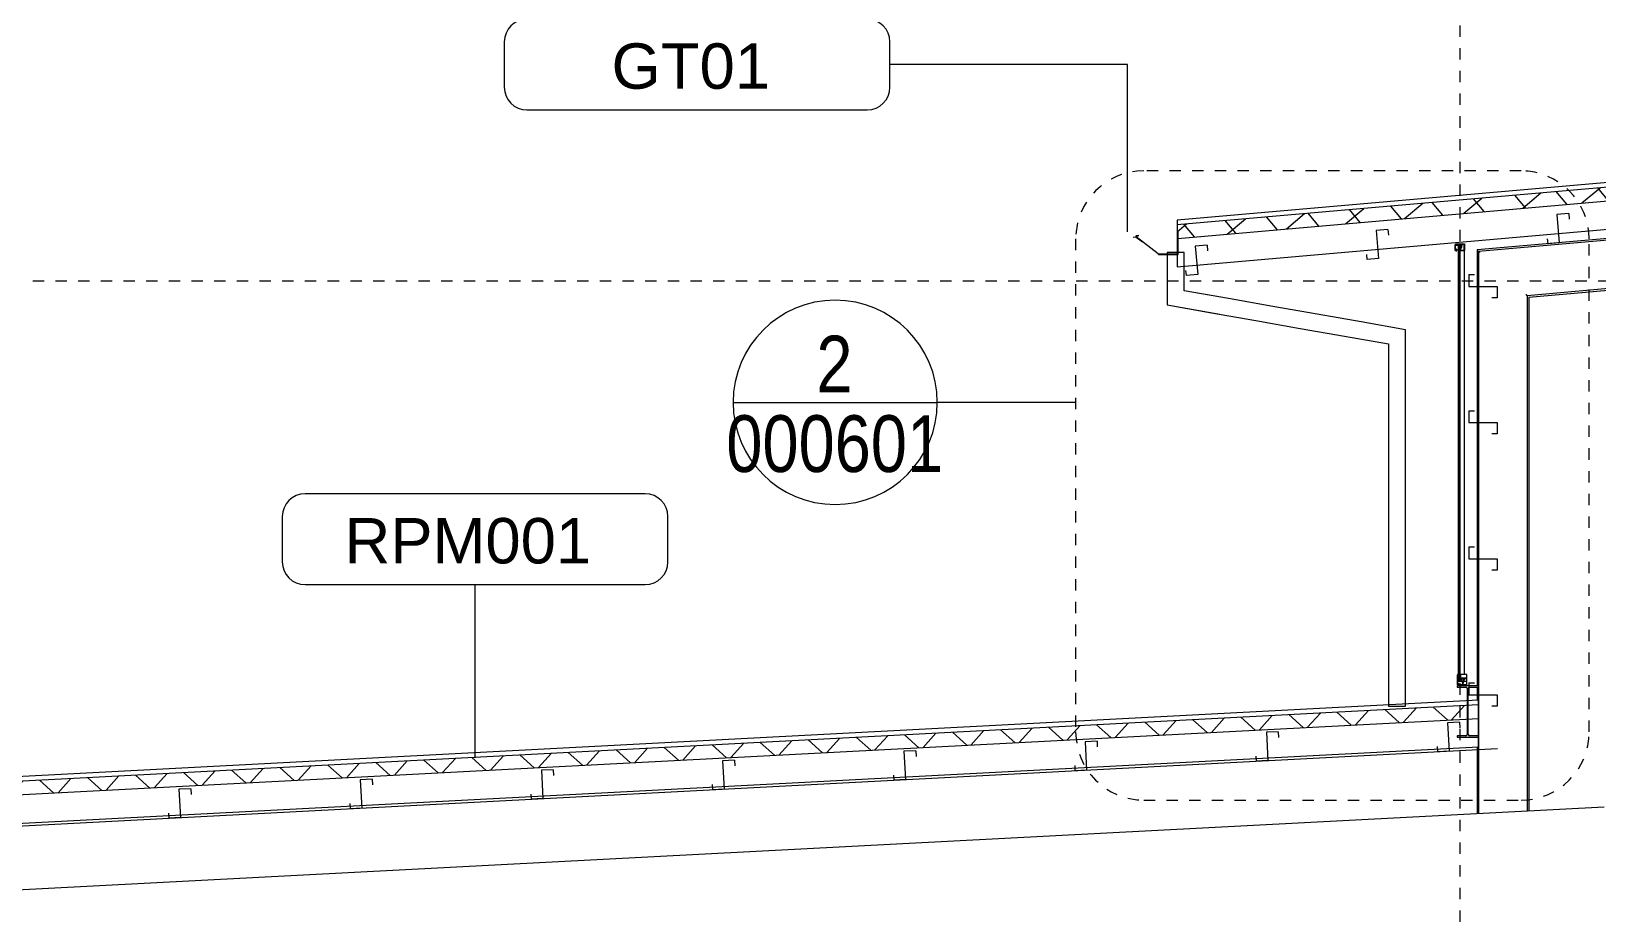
# Model space of a CAD drawing. Header units: metres. Extents: x 4238 to 4687, y -1 to 29.
# Drawn here: x 4608.78 to 4622.58, y 9.63 to 17.44 of the extents above; entities that cross this region are included whole.
import ezdxf

# ---------------------------------------------------------------- set-up
doc = ezdxf.new("R2010")
doc.units = ezdxf.units.M
for name, pattern in [('AEC_Center', [0.024, 0.012, -0.004, 0.004, -0.004]), ('AEC_Double Dash', [0.039, 0.015, -0.004, 0.006, -0.004, 0.006, -0.004]), ('Grid Line', [0.021, 0.012, -0.003, 0.003, -0.003])]:
    doc.linetypes.add(name, pattern=pattern)
for name, color, linetype, lineweight in [('A-ANNO-SYMB', 150, 'Continuous', 5), ('A-DETL', 90, 'Continuous', 13), ('A-DETL-GENF', 92, 'Continuous', 5), ('A-DETL-THIN', 151, 'Continuous', 5), ('A-FLOR-LEVL', 51, 'Continuous', 5), ('A-GENM', 13, 'Continuous', 5), ('A-GLAZ-CURT', 52, 'Continuous', 5), ('A-GLAZ-CWMG', 51, 'Continuous', 5), ('A-ROOF', 132, 'Continuous', 5), ('A-ROOF-IDEN', 132, 'Continuous', 5), ('A-ROOF-PATT', 132, 'Continuous', 15), ('P-SANR-FIXT', 6, 'Continuous', 5), ('S-BEAM', 12, 'Continuous', 5), ('S-GRID', 1, 'Continuous', 5)]:
    doc.layers.add(name, color=color, linetype=linetype, lineweight=lineweight)
doc.styles.add('Arial Narrow', font='ARIALN.TTF', dxfattribs={"height": 0.5})
doc.styles.add('Arial_2', font='arial.ttf', dxfattribs={"height": 0.4})

# ---------------------------------------------------------------- blocks, each defined once
blk = doc.blocks.new('Mechanical - Condensers - Mechanical - Condensers-1249279-SECTION - GRID A9-A10')
at = {"layer": 'A-GENM', "lineweight": 13}
blk.add_line((4539.575, 10.602), (4524.069, 9.79), dxfattribs=at)
blk = doc.blocks.new('Downpipe - L Spreader - Default-1309623-SECTION - GRID A9-A10')
at = {"layer": 'P-SANR-FIXT'}
for p, q in [((4535.722, 15.49), (4535.722, 15.027)), ((4535.816, 15.49), (4535.722, 15.49)), ((4535.722, 15.49), (4535.722, 15.027)), ((4535.872, 15.49), (4535.816, 15.49)), ((4535.872, 15.153), (4535.872, 15.49)), ((4535.872, 15.153), (4535.872, 15.49)), ((4536.211, 15.093), (4535.872, 15.153)), ((4535.722, 15.027), (4536.185, 14.945)), ((4537.822, 11.49), (4537.822, 14.809)), ((4537.673, 14.684), (4537.673, 11.49)), ((4537.673, 11.49), (4537.822, 11.49))]:
    blk.add_line(p, q, dxfattribs=at)
at = {"layer": 'P-SANR-FIXT', "flags": 128}
for points in [[(4537.822, 14.809), (4537.433, 14.878), (4537.043, 14.946), (4536.653, 15.015), (4536.263, 15.084), (4535.872, 15.153)], [(4535.722, 15.027), (4536.113, 14.958), (4536.503, 14.889), (4536.894, 14.821), (4537.284, 14.752), (4537.673, 14.684)]]:
    blk.add_lwpolyline(points, dxfattribs=at)
blk = doc.blocks.new('Structural Framing 11 - Structural Framing 1-1640090-SECTION - GRID A9-A10')
at = {"layer": 'S-BEAM'}
for p, q in [((4542.614, 15.877), (4538.455, 15.513)), ((4538.467, 15.501), (4542.615, 15.864)), ((4538.455, 15.513), (4538.455, 11.671)), ((4538.467, 15.501), (4538.467, 10.544)), ((4542.653, 15.437), (4538.896, 15.109)), ((4538.909, 15.097), (4542.654, 15.425)), ((4538.896, 15.109), (4538.896, 10.567)), ((4538.909, 15.097), (4538.909, 10.567)), ((4538.455, 11.658), (4538.455, 11.543)), ((4538.455, 11.132), (4538.455, 10.543))]:
    blk.add_line(p, q, dxfattribs=at)
for points, knots in [([(4538.479, 15.491), (4538.478, 15.492), (4538.476, 15.493), (4538.474, 15.495), (4538.473, 15.496), (4538.472, 15.497), (4538.472, 15.498), (4538.471, 15.498), (4538.47, 15.499), (4538.47, 15.499), (4538.469, 15.5), (4538.468, 15.501), (4538.468, 15.501), (4538.467, 15.501), (4538.467, 15.501)], [0, 0, 0, 0, 0.166667, 0.25, 0.333333, 0.375, 0.416667, 0.5, 0.541667, 0.583333, 0.666667, 0.75, 0.833333, 1, 1, 1, 1]), ([(4538.896, 15.109), (4538.896, 15.109), (4538.896, 15.109), (4538.895, 15.11), (4538.894, 15.11), (4538.894, 15.111), (4538.893, 15.111), (4538.892, 15.112), (4538.891, 15.113), (4538.89, 15.114), (4538.89, 15.115), (4538.889, 15.115), (4538.887, 15.117), (4538.886, 15.118), (4538.885, 15.119)], [0, 0, 0, 0, 0.166667, 0.25, 0.333333, 0.416667, 0.458333, 0.5, 0.583333, 0.666667, 0.708333, 0.75, 0.833333, 1, 1, 1, 1])]:
    blk.add_open_spline(points, degree=3, knots=knots, dxfattribs=at)
blk = doc.blocks.new('MulticellPanel_Polycarbonate_Danpal_1040w - Pearl Green-3406553-SECTION - GRID A9-A10')
at = {"layer": 'A-GLAZ-CURT'}
h = blk.add_hatch(dxfattribs=at)
h.set_pattern_fill('FP_202', color=256, style=0, pattern_type=2)
h.set_pattern_definition([(90, (4557.366, 10.655), (-0.8, 5e-17), []), (180, (4557.366, 10.655), (-1e-16, -0.8), [])])
h.paths.add_polyline_path([(4538.29, 11.724), (4538.306, 11.724), (4538.306, 11.735), (4538.29, 11.735), (4538.291, 11.732), (4538.29, 11.73)])
h.paths.add_polyline_path([(4538.306, 11.735), (4538.306, 11.736), (4538.29, 11.737)])
h.paths.add_polyline_path([(4538.29, 11.737), (4538.306, 11.737), (4538.306, 15.507), (4538.29, 15.507), (4538.29, 11.79)])
h.paths.add_polyline_path([(4538.29, 15.508), (4538.306, 15.508), (4538.306, 15.554), (4538.301, 15.554), (4538.299, 15.554), (4538.29, 15.554), (4538.29, 15.517)])
for p, q in [((4538.3, 15.554), (4538.29, 15.554)), ((4538.29, 15.554), (4538.29, 15.508)), ((4538.29, 15.507), (4538.29, 11.737)), ((4538.306, 15.554), (4538.301, 15.554)), ((4538.306, 15.508), (4538.306, 15.554)), ((4538.306, 11.737), (4538.306, 15.507)), ((4538.29, 11.735), (4538.29, 11.731)), ((4538.306, 11.724), (4538.306, 11.735)), ((4538.29, 11.73), (4538.29, 11.724)), ((4538.29, 11.724), (4538.306, 11.724))]:
    blk.add_line(p, q, dxfattribs=at)
blk = doc.blocks.new('MulticellPanel_Polycarbonate_Danpal_1040w - Pearl Green-V211-SECTION - GRID A9-A10')
at = {"layer": 'A-GLAZ-CURT'}
for p, q in [((4538.29, 11.737), (4538.29, 11.771)), ((4538.29, 11.731), (4538.29, 11.735)), ((4538.29, 11.724), (4538.29, 11.73))]:
    blk.add_line(p, q, dxfattribs=at)
blk = doc.blocks.new('MulticellPanel_Polycarbonate_Danpal_1040w - Pearl Green-V212-SECTION - GRID A9-A10')
at = {"layer": 'A-GLAZ-CURT'}
for p, q in [((4538.29, 11.737), (4538.29, 11.771)), ((4538.29, 11.737), (4538.29, 11.771)), ((4538.29, 11.731), (4538.29, 11.735)), ((4538.29, 11.731), (4538.29, 11.735)), ((4538.29, 11.724), (4538.29, 11.73)), ((4538.29, 11.724), (4538.29, 11.73))]:
    blk.add_line(p, q, dxfattribs=at)
blk = doc.blocks.new('MulticellPanel_Polycarbonate_Danpal_1040w - Blue-3406549-SECTION - GRID A9-A10')
at = {"layer": 'A-GLAZ-CURT'}
for p, q in [((4538.29, 11.737), (4538.29, 11.771)), ((4538.29, 11.737), (4538.29, 11.771)), ((4538.29, 11.731), (4538.29, 11.735)), ((4538.29, 11.731), (4538.29, 11.735)), ((4538.29, 11.724), (4538.29, 11.73)), ((4538.29, 11.724), (4538.29, 11.73))]:
    blk.add_line(p, q, dxfattribs=at)
blk = doc.blocks.new('MulticellPanel_Polycarbonate_Danpal_1040w - Blue-V213-SECTION - GRID A9-A10')
at = {"layer": 'A-GLAZ-CURT'}
for p, q in [((4538.29, 11.737), (4538.29, 11.771)), ((4538.29, 11.737), (4538.29, 11.771)), ((4538.29, 11.731), (4538.29, 11.735)), ((4538.29, 11.731), (4538.29, 11.735)), ((4538.29, 11.724), (4538.29, 11.73)), ((4538.29, 11.724), (4538.29, 11.73))]:
    blk.add_line(p, q, dxfattribs=at)
blk = doc.blocks.new('MulticellPanel_Polycarbonate_Danpal_1040w - Blue-V214-SECTION - GRID A9-A10')
at = {"layer": 'A-GLAZ-CURT'}
for p, q in [((4538.29, 11.737), (4538.29, 11.771)), ((4538.29, 11.731), (4538.29, 11.735)), ((4538.29, 11.724), (4538.29, 11.73))]:
    blk.add_line(p, q, dxfattribs=at)
blk = doc.blocks.new('Rectangular Mullion - DPANMF BT2-1105307-SECTION - GRID A9-A10')
at = {"layer": 'A-DETL-GENF'}
for p, q in [((4538.26, 15.556), (4538.26, 15.561)), ((4538.26, 15.561), (4538.269, 15.561)), ((4538.264, 15.556), (4538.26, 15.556)), ((4538.26, 15.508), (4538.26, 15.556)), ((4538.26, 15.556), (4538.264, 15.555)), ((4538.266, 15.508), (4538.26, 15.508)), ((4538.279, 15.56), (4538.262, 15.56)), ((4538.262, 15.56), (4538.262, 15.558)), ((4538.265, 15.554), (4538.262, 15.554)), ((4538.262, 15.554), (4538.262, 15.51)), ((4538.262, 15.51), (4538.266, 15.51)), ((4538.264, 15.555), (4538.264, 15.557)), ((4538.264, 15.508), (4538.266, 15.508)), ((4538.265, 15.557), (4538.273, 15.557)), ((4538.265, 15.555), (4538.265, 15.554)), ((4538.266, 15.51), (4538.265, 15.51)), ((4538.274, 15.556), (4538.266, 15.556)), ((4538.266, 15.51), (4538.266, 15.508)), ((4538.266, 15.508), (4538.266, 15.51)), ((4538.269, 15.561), (4538.269, 15.567)), ((4538.269, 15.567), (4538.343, 15.567)), ((4538.276, 15.509), (4538.27, 15.511)), ((4538.27, 15.51), (4538.27, 15.508)), ((4538.27, 15.508), (4538.276, 15.506)), ((4538.295, 15.564), (4538.271, 15.564)), ((4538.271, 15.564), (4538.271, 15.561)), ((4538.271, 15.561), (4538.28, 15.561)), ((4538.271, 15.512), (4538.276, 15.51)), ((4538.273, 15.557), (4538.274, 15.558)), ((4538.274, 15.558), (4538.277, 15.558)), ((4538.278, 15.557), (4538.275, 15.557)), ((4538.276, 15.557), (4538.279, 15.557)), ((4538.28, 15.556), (4538.277, 15.556)), ((4538.279, 15.557), (4538.279, 15.56)), ((4538.28, 15.561), (4538.28, 15.556)), ((4538.287, 15.507), (4538.287, 15.517)), ((4538.287, 15.517), (4538.288, 15.517)), ((4538.341, 15.507), (4538.287, 15.507)), ((4538.288, 15.517), (4538.288, 15.508)), ((4538.288, 15.508), (4538.307, 15.508)), ((4538.29, 15.553), (4538.29, 15.555)), ((4538.29, 15.555), (4538.295, 15.555)), ((4538.298, 15.553), (4538.29, 15.553)), ((4538.295, 15.555), (4538.295, 15.564)), ((4538.321, 15.564), (4538.297, 15.564)), ((4538.297, 15.564), (4538.297, 15.555)), ((4538.297, 15.555), (4538.299, 15.555)), ((4538.297, 15.553), (4538.299, 15.553)), ((4538.299, 15.552), (4538.297, 15.552)), ((4538.299, 15.555), (4538.3, 15.558)), ((4538.299, 15.553), (4538.299, 15.555)), ((4538.299, 15.538), (4538.299, 15.552)), ((4538.301, 15.558), (4538.301, 15.538)), ((4538.308, 15.509), (4538.308, 15.528)), ((4538.309, 15.528), (4538.309, 15.509)), ((4538.31, 15.508), (4538.339, 15.508)), ((4538.317, 15.539), (4538.317, 15.558)), ((4538.317, 15.558), (4538.319, 15.555)), ((4538.318, 15.555), (4538.321, 15.555)), ((4538.318, 15.555), (4538.318, 15.553)), ((4538.323, 15.553), (4538.318, 15.553)), ((4538.318, 15.553), (4538.32, 15.553)), ((4538.32, 15.552), (4538.318, 15.552)), ((4538.318, 15.552), (4538.318, 15.539)), ((4538.321, 15.555), (4538.321, 15.564)), ((4538.341, 15.564), (4538.323, 15.564)), ((4538.323, 15.564), (4538.323, 15.553)), ((4538.339, 15.508), (4538.339, 15.512)), ((4538.339, 15.512), (4538.341, 15.512)), ((4538.341, 15.508), (4538.341, 15.564)), ((4538.341, 15.512), (4538.341, 15.507)), ((4538.343, 15.567), (4538.343, 15.508))]:
    blk.add_line(p, q, dxfattribs=at)
for centre, major_axis, start_param, end_param in [((4538.263, 15.558), (0, 0.0005), 1.570796, 3.141593), ((4538.265, 15.557), (0, 0.0005), 0, 1.570796), ((4538.266, 15.555), (0, 0.0005), 0, 1.570796), ((4538.265, 15.554), (0, 0.0007), 3.141593, 4.712389), ((4538.276, 15.508), (0, 0.0116), 0.060125, 1.348892), ((4538.267, 15.509), (0, 0.00339), 2.508521, 2.901413), ((4538.275, 15.544), (-0.0001, 0.0391), 2.897634, 3.154429), ((4538.313, 15.472), (0, 0.0598), 0.680569, 0.805413), ((4538.271, 15.513), (0, 0.00088), 0.742991, 2.757826), ((4538.27, 15.51), (-0.00012, 0.000465), 5.829881, 7.887581), ((4538.276, 15.519), (0.000077, 0.000393), 4.298696, 6.597449), ((4538.277, 15.557), (0, 0.000834), 0.978062, 3.141593), ((4538.276, 15.519), (0.000045, 0.000397), 3.962993, 4.217095), ((4538.276, 15.51), (0, 0.00032), 5.406416, 5.899419), ((4538.276, 15.51), (0, 0.00032), 2.941401, 5.393855), ((4538.276, 15.505), (-0.00007, 0.000394), 2.854804, 5.76544), ((4538.297, 15.552), (0, 0.0005), 0, 3.141593), ((4538.309, 15.538), (0, 0.0092), 1.570796, 2.969171), ((4538.3, 15.558), (-0.000074, 0.000291), 4.463399, 7.081393), ((4538.309, 15.538), (0, 0.008), 1.570796, 4.742825), ((4538.307, 15.528), (0, 0.001), 4.712389, 6.110763), ((4538.307, 15.509), (0, 0.001), 3.141593, 4.712389), ((4538.31, 15.528), (0.000056, 0.000998), 0.228003, 1.626377), ((4538.31, 15.509), (0, 0.001), 1.570796, 3.141593), ((4538.309, 15.538), (-0.0001, 0.0092), 3.302935, 4.72969), ((4538.317, 15.558), (0, 0.0003), 5.235988, 7.853982), ((4538.32, 15.552), (0, 0.0005), 3.141593, 6.283185)]:
    blk.add_ellipse(centre, major_axis=major_axis, ratio=1, start_param=start_param, end_param=end_param, dxfattribs=at)
for points, knots in [([(4538.263, 15.557), (4538.263, 15.557), (4538.263, 15.557), (4538.263, 15.557), (4538.263, 15.557), (4538.263, 15.557), (4538.263, 15.557), (4538.264, 15.557), (4538.264, 15.557), (4538.264, 15.557), (4538.264, 15.556), (4538.264, 15.556), (4538.264, 15.556), (4538.264, 15.556), (4538.264, 15.556)], [0, 0, 0, 0, 0.0625, 0.125, 0.1875, 0.25, 0.3125, 0.375, 0.5, 0.583333, 0.708333, 0.802083, 0.911458, 1, 1, 1, 1]), ([(4538.265, 15.507), (4538.264, 15.507), (4538.264, 15.507), (4538.264, 15.508), (4538.264, 15.508), (4538.264, 15.508)], [0, 0, 0, 0, 0.470588, 0.735294, 1, 1, 1, 1]), ([(4538.275, 15.557), (4538.275, 15.557), (4538.275, 15.557), (4538.275, 15.557), (4538.275, 15.556), (4538.275, 15.556), (4538.274, 15.556), (4538.274, 15.556), (4538.274, 15.556), (4538.274, 15.556)], [0, 0, 0, 0, 0.222222, 0.388889, 0.555556, 0.666667, 0.777778, 0.888889, 1, 1, 1, 1]), ([(4538.277, 15.558), (4538.277, 15.558), (4538.277, 15.558), (4538.278, 15.558), (4538.278, 15.558), (4538.278, 15.557), (4538.278, 15.557), (4538.278, 15.557), (4538.278, 15.557)], [0, 0, 0, 0, 0.166667, 0.333333, 0.5, 0.666667, 0.791667, 1, 1, 1, 1]), ([(4538.299, 15.555), (4538.299, 15.555), (4538.299, 15.555), (4538.299, 15.555), (4538.299, 15.555), (4538.299, 15.554), (4538.299, 15.554), (4538.299, 15.554), (4538.299, 15.554), (4538.299, 15.554), (4538.299, 15.554), (4538.299, 15.553), (4538.298, 15.553)], [0, 0, 0, 0, 0.083333, 0.1875, 0.291667, 0.375, 0.458333, 0.583333, 0.666667, 0.75, 0.875, 1, 1, 1, 1]), ([(4538.299, 15.555), (4538.299, 15.555), (4538.299, 15.555), (4538.299, 15.555), (4538.299, 15.555), (4538.299, 15.555), (4538.299, 15.555), (4538.299, 15.555)], [0, 0, 0, 0, 0.125, 0.25, 0.375, 0.625, 1, 1, 1, 1]), ([(4538.318, 15.553), (4538.318, 15.553), (4538.318, 15.554), (4538.318, 15.554), (4538.318, 15.554), (4538.318, 15.554), (4538.318, 15.555), (4538.318, 15.555), (4538.318, 15.555), (4538.318, 15.555), (4538.318, 15.555)], [0, 0, 0, 0, 0.333333, 0.416667, 0.5, 0.583333, 0.666667, 0.75, 0.84375, 1, 1, 1, 1]), ([(4538.319, 15.555), (4538.319, 15.555), (4538.319, 15.555), (4538.318, 15.555), (4538.318, 15.555), (4538.318, 15.555), (4538.318, 15.555), (4538.318, 15.555)], [0, 0, 0, 0, 0.25, 0.5, 0.75, 0.875, 1, 1, 1, 1]), ([(4538.343, 15.508), (4538.343, 15.508), (4538.343, 15.508), (4538.343, 15.508), (4538.343, 15.508), (4538.343, 15.508), (4538.343, 15.508), (4538.343, 15.508), (4538.342, 15.508), (4538.342, 15.507), (4538.342, 15.507), (4538.342, 15.507), (4538.341, 15.507), (4538.341, 15.507), (4538.341, 15.507), (4538.341, 15.508), (4538.341, 15.508)], [0, 0, 0, 0, 0.0625, 0.125, 0.177083, 0.229167, 0.291667, 0.375, 0.458333, 0.541667, 0.625, 0.708333, 0.770833, 0.84375, 0.916667, 1, 1, 1, 1])]:
    blk.add_open_spline(points, degree=3, knots=knots, dxfattribs=at)
blk = doc.blocks.new('Rectangular Mullion - Frame_Framed Facade_Danpal_DPANMF BT2-1113567-SECTION - GRID A9-A10')
at = {"layer": 'A-GLAZ-CWMG'}
for p, q in [((4538.269, 15.561), (4538.26, 15.561)), ((4538.26, 15.561), (4538.26, 15.556)), ((4538.26, 15.508), (4538.266, 15.508)), ((4538.262, 15.554), (4538.287, 15.554)), ((4538.266, 15.51), (4538.262, 15.51)), ((4538.266, 15.508), (4538.266, 15.51)), ((4538.269, 15.567), (4538.269, 15.561)), ((4538.287, 15.554), (4538.287, 15.507)), ((4538.341, 15.507), (4538.343, 15.507))]:
    blk.add_line(p, q, dxfattribs=at)
blk = doc.blocks.new('Rectangular Mullion - Frame_Framed Facade_Danpal_DPANMF BT2-V215-SECTION - GRID A9-A10')
at = {"layer": 'A-GLAZ-CWMG'}
for p, q in [((4538.26, 15.561), (4538.26, 15.561)), ((4538.26, 15.508), (4538.26, 15.508)), ((4538.266, 15.51), (4538.266, 15.51)), ((4538.266, 15.508), (4538.266, 15.508)), ((4538.269, 15.567), (4538.269, 15.567)), ((4538.287, 15.507), (4538.287, 15.507))]:
    blk.add_line(p, q, dxfattribs=at)
blk = doc.blocks.new('Rectangular Mullion - Frame_Framed Facade_Danpal_DPANMF BT2-V216-SECTION - GRID A9-A10')
at = {"layer": 'A-GLAZ-CWMG'}
for p, q in [((4538.26, 15.561), (4538.26, 15.561)), ((4538.26, 15.508), (4538.26, 15.508)), ((4538.266, 15.51), (4538.266, 15.51)), ((4538.266, 15.508), (4538.266, 15.508)), ((4538.269, 15.567), (4538.269, 15.567)), ((4538.287, 15.507), (4538.287, 15.507))]:
    blk.add_line(p, q, dxfattribs=at)
blk = doc.blocks.new('Rectangular Mullion - DPANMF BT1-1105306-SECTION - GRID A9-A10')
at = {"layer": 'A-DETL-GENF'}
for p, q in [((4538.289, 11.732), (4538.28, 11.732)), ((4538.28, 11.732), (4538.28, 11.726)), ((4538.363, 11.737), (4538.289, 11.737)), ((4538.289, 11.737), (4538.289, 11.732)), ((4538.291, 11.732), (4538.291, 11.735)), ((4538.291, 11.735), (4538.315, 11.735)), ((4538.3, 11.732), (4538.291, 11.732)), ((4538.3, 11.726), (4538.3, 11.732)), ((4538.315, 11.735), (4538.315, 11.725)), ((4538.317, 11.725), (4538.317, 11.735)), ((4538.317, 11.735), (4538.341, 11.735)), ((4538.341, 11.735), (4538.341, 11.725)), ((4538.343, 11.724), (4538.343, 11.735)), ((4538.343, 11.735), (4538.361, 11.735)), ((4538.361, 11.735), (4538.361, 11.678)), ((4538.363, 11.679), (4538.363, 11.737)), ((4538.28, 11.726), (4538.284, 11.726)), ((4538.284, 11.725), (4538.28, 11.726)), ((4538.28, 11.726), (4538.28, 11.678)), ((4538.28, 11.678), (4538.286, 11.678)), ((4538.282, 11.728), (4538.282, 11.73)), ((4538.282, 11.73), (4538.299, 11.73)), ((4538.282, 11.68), (4538.282, 11.724)), ((4538.282, 11.724), (4538.285, 11.724)), ((4538.286, 11.68), (4538.282, 11.68)), ((4538.284, 11.727), (4538.284, 11.725)), ((4538.286, 11.678), (4538.284, 11.678)), ((4538.293, 11.728), (4538.285, 11.728)), ((4538.285, 11.725), (4538.285, 11.726)), ((4538.285, 11.68), (4538.286, 11.68)), ((4538.286, 11.726), (4538.294, 11.726)), ((4538.286, 11.678), (4538.286, 11.68)), ((4538.286, 11.68), (4538.286, 11.678)), ((4538.29, 11.681), (4538.296, 11.68)), ((4538.29, 11.678), (4538.29, 11.68)), ((4538.296, 11.676), (4538.29, 11.678)), ((4538.296, 11.68), (4538.291, 11.682)), ((4538.294, 11.728), (4538.293, 11.728)), ((4538.297, 11.728), (4538.294, 11.728)), ((4538.295, 11.727), (4538.298, 11.727)), ((4538.299, 11.727), (4538.296, 11.727)), ((4538.297, 11.726), (4538.3, 11.726)), ((4538.299, 11.73), (4538.299, 11.727)), ((4538.308, 11.687), (4538.307, 11.687)), ((4538.307, 11.687), (4538.307, 11.677)), ((4538.307, 11.677), (4538.361, 11.677)), ((4538.308, 11.679), (4538.308, 11.687)), ((4538.327, 11.679), (4538.308, 11.679)), ((4538.315, 11.725), (4538.31, 11.725)), ((4538.31, 11.725), (4538.31, 11.724)), ((4538.31, 11.724), (4538.318, 11.724)), ((4538.319, 11.725), (4538.317, 11.725)), ((4538.319, 11.723), (4538.317, 11.723)), ((4538.317, 11.722), (4538.319, 11.722)), ((4538.32, 11.728), (4538.319, 11.726)), ((4538.319, 11.725), (4538.319, 11.723)), ((4538.319, 11.722), (4538.319, 11.709)), ((4538.321, 11.709), (4538.321, 11.728)), ((4538.328, 11.698), (4538.328, 11.68)), ((4538.329, 11.68), (4538.329, 11.698)), ((4538.359, 11.679), (4538.33, 11.679)), ((4538.339, 11.726), (4538.337, 11.728)), ((4538.337, 11.728), (4538.337, 11.709)), ((4538.341, 11.725), (4538.338, 11.725)), ((4538.338, 11.723), (4538.338, 11.725)), ((4538.338, 11.724), (4538.343, 11.724)), ((4538.34, 11.723), (4538.338, 11.723)), ((4538.338, 11.709), (4538.338, 11.722)), ((4538.338, 11.722), (4538.34, 11.722)), ((4538.361, 11.682), (4538.359, 11.682)), ((4538.359, 11.682), (4538.359, 11.679)), ((4538.361, 11.677), (4538.361, 11.682))]:
    blk.add_line(p, q, dxfattribs=at)
blk.add_arc((4538.296, 11.689), 0.0004, 310.5832, 96.9264, dxfattribs=at)
for centre, major_axis, start_param, end_param in [((4538.283, 11.728), (0, 0.0005), 1.570796, 3.141593), ((4538.285, 11.727), (0, 0.0005), 0, 1.570796), ((4538.286, 11.726), (0, 0.0005), 0, 1.570796), ((4538.285, 11.725), (0, 0.0007), 3.141593, 4.712389), ((4538.296, 11.678), (0, 0.0116), 0.060125, 1.348892), ((4538.287, 11.68), (0, 0.00339), 2.508521, 2.901413), ((4538.295, 11.714), (0, 0.0391), 2.901413, 3.158207), ((4538.333, 11.642), (0, 0.0598), 0.680569, 0.805413), ((4538.291, 11.683), (0, 0.00088), 0.742991, 2.757826), ((4538.29, 11.68), (-0.000029, 0.000479), 6.022939, 8.080639), ((4538.297, 11.727), (0, 0.000834), 0.978062, 3.141593), ((4538.296, 11.68), (0, 0.00032), 2.941401, 5.899419), ((4538.296, 11.675), (0, 0.0004), 3.02981, 5.940446), ((4538.317, 11.722), (0, 0.0005), 0, 3.141593), ((4538.329, 11.709), (0, 0.0092), 1.570796, 2.969171), ((4538.32, 11.728), (0, 0.0003), 4.712389, 7.330383), ((4538.329, 11.709), (0.00007, 0.008), 1.579239, 4.751268), ((4538.327, 11.698), (-0.000051, 0.000999), 4.661694, 6.060069), ((4538.327, 11.68), (0, 0.001), 3.141593, 4.712389), ((4538.33, 11.698), (0, 0.001), 0.172422, 1.570796), ((4538.33, 11.68), (0, 0.001), 1.570796, 3.141593), ((4538.329, 11.709), (0, 0.0092), 3.314015, 4.740769), ((4538.337, 11.728), (-0.000054, 0.000295), 5.056586, 7.67458), ((4538.34, 11.722), (0, 0.0005), 3.141593, 6.283185)]:
    blk.add_ellipse(centre, major_axis=major_axis, ratio=1, start_param=start_param, end_param=end_param, dxfattribs=at)
for points, knots in [([(4538.284, 11.726), (4538.284, 11.726), (4538.284, 11.726), (4538.284, 11.726), (4538.284, 11.727), (4538.284, 11.727), (4538.284, 11.727), (4538.283, 11.727), (4538.283, 11.727), (4538.283, 11.727), (4538.283, 11.727), (4538.283, 11.728), (4538.283, 11.728), (4538.283, 11.728)], [0, 0, 0, 0, 0.072917, 0.1875, 0.291667, 0.5, 0.583333, 0.666667, 0.729167, 0.791667, 0.854167, 0.916667, 1, 1, 1, 1]), ([(4538.284, 11.678), (4538.284, 11.678), (4538.284, 11.678), (4538.284, 11.678), (4538.284, 11.678), (4538.284, 11.677), (4538.284, 11.677), (4538.285, 11.677), (4538.285, 11.677)], [0, 0, 0, 0, 0.147059, 0.294118, 0.411765, 0.588235, 0.823529, 1, 1, 1, 1]), ([(4538.294, 11.726), (4538.294, 11.726), (4538.294, 11.726), (4538.294, 11.726), (4538.295, 11.726), (4538.295, 11.726), (4538.295, 11.727), (4538.295, 11.727), (4538.295, 11.727), (4538.295, 11.727)], [0, 0, 0, 0, 0.111111, 0.222222, 0.333333, 0.444444, 0.555556, 0.708333, 1, 1, 1, 1]), ([(4538.298, 11.727), (4538.298, 11.727), (4538.298, 11.727), (4538.298, 11.727), (4538.298, 11.728), (4538.298, 11.728), (4538.297, 11.728), (4538.297, 11.728), (4538.297, 11.728)], [0, 0, 0, 0, 0.125, 0.25, 0.5, 0.666667, 0.833333, 1, 1, 1, 1]), ([(4538.318, 11.724), (4538.319, 11.724), (4538.319, 11.724), (4538.319, 11.724), (4538.319, 11.724), (4538.319, 11.724), (4538.319, 11.725), (4538.319, 11.725), (4538.319, 11.725), (4538.319, 11.725), (4538.319, 11.725)], [0, 0, 0, 0, 0.333333, 0.416667, 0.5, 0.583333, 0.666667, 0.75, 0.84375, 1, 1, 1, 1]), ([(4538.319, 11.726), (4538.319, 11.725), (4538.319, 11.725), (4538.319, 11.725), (4538.319, 11.725), (4538.319, 11.725), (4538.319, 11.725), (4538.319, 11.725)], [0, 0, 0, 0, 0.25, 0.5, 0.75, 0.875, 1, 1, 1, 1]), ([(4538.338, 11.725), (4538.338, 11.725), (4538.338, 11.725), (4538.338, 11.725), (4538.338, 11.725), (4538.339, 11.725), (4538.339, 11.725), (4538.339, 11.726)], [0, 0, 0, 0, 0.125, 0.25, 0.375, 0.625, 1, 1, 1, 1]), ([(4538.338, 11.725), (4538.338, 11.725), (4538.338, 11.725), (4538.338, 11.725), (4538.338, 11.725), (4538.338, 11.725), (4538.338, 11.724), (4538.338, 11.724), (4538.338, 11.724), (4538.338, 11.724), (4538.338, 11.724), (4538.338, 11.724), (4538.338, 11.724)], [0, 0, 0, 0, 0.083333, 0.1875, 0.291667, 0.375, 0.458333, 0.583333, 0.666667, 0.75, 0.875, 1, 1, 1, 1]), ([(4538.361, 11.678), (4538.361, 11.678), (4538.361, 11.678), (4538.361, 11.678), (4538.361, 11.677), (4538.361, 11.677), (4538.362, 11.677), (4538.362, 11.677), (4538.362, 11.678), (4538.363, 11.678), (4538.363, 11.678), (4538.363, 11.678), (4538.363, 11.678), (4538.363, 11.678), (4538.363, 11.678), (4538.363, 11.679)], [0, 0, 0, 0, 0.041667, 0.104167, 0.177083, 0.239583, 0.333333, 0.416667, 0.5, 0.666667, 0.729167, 0.791667, 0.84375, 0.90625, 1, 1, 1, 1])]:
    blk.add_open_spline(points, degree=3, knots=knots, dxfattribs=at)
blk = doc.blocks.new('Rectangular Mullion - Frame_Framed Facade_Danpal_DPANMF BT1-1113569-SECTION - GRID A9-A10')
at = {"layer": 'A-GLAZ-CWMG'}
for p, q in [((4538.286, 11.769), (4538.28, 11.769)), ((4538.28, 11.769), (4538.28, 11.726)), ((4538.282, 11.724), (4538.282, 11.768)), ((4538.282, 11.768), (4538.286, 11.768)), ((4538.286, 11.768), (4538.286, 11.769)), ((4538.363, 11.771), (4538.307, 11.771)), ((4538.307, 11.771), (4538.307, 11.737)), ((4538.307, 11.735), (4538.307, 11.724)), ((4538.363, 11.737), (4538.363, 11.771)), ((4538.307, 11.724), (4538.282, 11.724)), ((4538.282, 11.716), (4538.289, 11.716)), ((4538.289, 11.716), (4538.289, 11.711)), ((4538.289, 11.711), (4538.361, 11.711))]:
    blk.add_line(p, q, dxfattribs=at)
blk = doc.blocks.new('Rectangular Mullion - Frame_Framed Facade_Danpal_DPANMF BT1-V217-SECTION - GRID A9-A10')
at = {"layer": 'A-GLAZ-CWMG'}
for p, q in [((4538.28, 11.769), (4538.28, 11.769)), ((4538.286, 11.769), (4538.286, 11.769)), ((4538.286, 11.768), (4538.286, 11.768)), ((4538.28, 11.716), (4538.28, 11.716)), ((4538.289, 11.711), (4538.289, 11.711))]:
    blk.add_line(p, q, dxfattribs=at)
blk = doc.blocks.new('Rectangular Mullion - Frame_Framed Facade_Danpal_DPANMF BT1-V218-SECTION - GRID A9-A10')
at = {"layer": 'A-GLAZ-CWMG'}
for p, q in [((4538.28, 11.769), (4538.28, 11.769)), ((4538.286, 11.769), (4538.286, 11.769)), ((4538.286, 11.768), (4538.286, 11.768)), ((4538.28, 11.716), (4538.28, 11.716)), ((4538.289, 11.711), (4538.289, 11.711))]:
    blk.add_line(p, q, dxfattribs=at)
blk = doc.blocks.new('Rectangular Mullion - Mullion_FramedFacade_Danpal_DPAEC50-3406545-SECTION - GRID A9-A10')
at = {"layer": 'A-GLAZ-CWMG'}
for p, q in [((4538.287, 15.507), (4538.287, 11.771)), ((4538.288, 15.507), (4538.288, 11.771)), ((4538.34, 15.507), (4538.34, 11.771)), ((4538.287, 11.771), (4538.288, 11.771)), ((4538.288, 11.771), (4538.29, 11.771)), ((4538.29, 11.771), (4538.29, 11.771))]:
    blk.add_line(p, q, dxfattribs=at)
blk = doc.blocks.new('Rectangular Mullion - Mullion_FramedFacade_Danpal_DPAEC50-V219-SECTION - GRID A9-A10')
at = {"layer": 'A-GLAZ-CWMG'}
for p in [(4538.287, 15.507), (4538.287, 11.771)]:
    blk.add_line(p, (4538.287, 11.771), dxfattribs=at)
blk = doc.blocks.new('Rectangular Mullion - Mullion_FramedFacade_Danpal_DPAEC50-V220-SECTION - GRID A9-A10')
at = {"layer": 'A-GLAZ-CWMG'}
for p, q in [((4538.287, 15.507), (4538.287, 11.771)), ((4538.287, 15.507), (4538.287, 15.507)), ((4538.287, 11.771), (4538.287, 11.771))]:
    blk.add_line(p, q, dxfattribs=at)
blk = doc.blocks.new('Roofs 1 - Roofs 1-2640243-SECTION - GRID A9-A10')
at = {"layer": 'A-ROOF'}
for p, q in [((4535.448, 15.626), (4535.423, 15.623)), ((4535.449, 15.627), (4535.447, 15.627)), ((4535.451, 15.637), (4535.448, 15.637))]:
    blk.add_line(p, q, dxfattribs=at)
at = {"layer": 'A-ROOF', "lineweight": 15}
for p, q in [((4535.448, 15.626), (4535.503, 15.583)), ((4535.641, 15.477), (4535.449, 15.627)), ((4535.471, 15.641), (4535.451, 15.637)), ((4535.451, 15.635), (4535.473, 15.639)), ((4535.473, 15.639), (4535.471, 15.641)), ((4535.818, 15.671), (4535.816, 15.671)), ((4535.816, 15.671), (4535.816, 15.475)), ((4535.818, 15.473), (4535.818, 15.671)), ((4535.645, 15.473), (4535.648, 15.473)), ((4535.816, 15.475), (4535.648, 15.475)), ((4535.648, 15.473), (4535.818, 15.473))]:
    blk.add_line(p, q, dxfattribs=at)
at = {"layer": 'A-ROOF', "lineweight": 15, "flags": 128}
for points in [[(4535.445, 15.631), (4535.445, 15.63), (4535.446, 15.628), (4535.447, 15.627), (4535.448, 15.626)], [(4535.451, 15.637), (4535.449, 15.637), (4535.448, 15.636), (4535.446, 15.635), (4535.446, 15.633)], [(4535.449, 15.627), (4535.448, 15.628), (4535.448, 15.629), (4535.447, 15.63), (4535.447, 15.631), (4535.448, 15.632), (4535.448, 15.633), (4535.449, 15.634), (4535.45, 15.635), (4535.451, 15.635)], [(4535.648, 15.475), (4535.645, 15.475), (4535.643, 15.476), (4535.641, 15.477)]]:
    blk.add_lwpolyline(points, dxfattribs=at)
blk = doc.blocks.new('Structural Framing 61 - Structural Framing 1-2879215-SECTION - GRID A9-A10')
at = {"layer": 'S-BEAM', "lineweight": 13}
for p, q in [((4538.467, 11.671), (4538.277, 11.671)), ((4538.277, 11.671), (4538.277, 11.658)), ((4538.277, 11.658), (4538.356, 11.658)), ((4538.368, 11.646), (4538.368, 11.241)), ((4538.376, 11.241), (4538.376, 11.646)), ((4538.388, 11.658), (4538.467, 11.658)), ((4538.467, 11.658), (4538.467, 11.671)), ((4538.356, 11.229), (4538.277, 11.229)), ((4538.277, 11.229), (4538.277, 11.217)), ((4538.277, 11.217), (4538.467, 11.217)), ((4538.467, 11.229), (4538.388, 11.229)), ((4538.467, 11.217), (4538.467, 11.229))]:
    blk.add_line(p, q, dxfattribs=at)
for centre, start, end in [((4538.356, 11.646), 360, 90), ((4538.388, 11.646), 90, 180), ((4538.356, 11.241), 270, 360), ((4538.388, 11.241), 180, 270)]:
    blk.add_arc(centre, 0.0114, start, end, dxfattribs=at)
blk = doc.blocks.new('Section - Type 1-3055133-SECTION - GRID A9-A10')
at = {"layer": 'A-ANNO-SYMB'}
blk.add_line((4531.895, 14.169), (4533.695, 14.169), dxfattribs=at)
for start, end in [(0, 180), (180, 0)]:
    blk.add_arc((4532.795, 14.169), 0.9, start, end, dxfattribs=at)
blk = doc.blocks.new('Roof Tag - Roof Tag 17W-1080807-SECTION - GRID A9-A10')
at = {"layer": 'A-ROOF-IDEN'}
for p, q in [((4565.215, 19.525), (4562.215, 19.525)), ((4562.015, 19.325), (4562.015, 18.925)), ((4565.415, 18.925), (4565.415, 19.325)), ((4562.215, 18.725), (4565.215, 18.725))]:
    blk.add_line(p, q, dxfattribs=at)
for centre, start, end in [((4562.215, 19.325), 90, 180), ((4565.215, 19.325), 0, 90), ((4562.215, 18.925), 180, 270), ((4565.215, 18.925), 270, 0)]:
    blk.add_arc(centre, 0.2, start, end, dxfattribs=at)

msp = doc.modelspace()

# ---------------------------------------------------------------- hatches: boundary and pattern name
at = {"layer": 'A-ROOF-PATT', "lineweight": 5}
h = msp.add_hatch(dxfattribs=at)
h.set_pattern_fill('FP_199', color=256, angle=-135, style=0, pattern_type=2)
h.set_pattern_definition([(40, (4640.4423, 10.6554), (-0.1928363, 0.2298133), []), (130, (4640.4423, 10.6554), (-0.2298133, -0.1928363), [])])
h.paths.add_polyline_path([(4618.8851, 15.6139), (4641.3808, 17.582), (4661.1718, 15.8506), (4661.1718, 15.971), (4641.3808, 17.7025), (4618.8851, 15.7344)])
h.paths.add_polyline_path([(4631.6068, 16.8453), (4631.6068, 16.8453), (4631.6523, 16.8453)])
h.paths.add_polyline_path([(4631.6523, 16.851), (4631.6523, 16.851), (4631.7142, 16.851)])
h.paths.add_polyline_path([(4631.6797, 16.8538), (4631.6797, 16.8538), (4631.6848, 16.8538)])
h = msp.add_hatch(dxfattribs=at)
h.set_pattern_fill('FP_201', color=256, angle=225, style=0, pattern_type=2)
h.set_pattern_definition([(48, (4640.4423, 10.6554), (-0.2229434, 0.2007392), []), (138, (4640.4423, 10.6554), (-0.2007392, -0.2229434), [])])
h.paths.add_polyline_path([(4602.8993, 10.4064), (4621.5433, 11.3835), (4621.5433, 11.5036), (4602.8993, 10.5266), (4602.8993, 10.429)])

# ---------------------------------------------------------------- linework, layer by layer
at = {"layer": 'A-ANNO-SYMB', "linetype": 'AEC_Double Dash'}
for p, q in [((4621.9186, 16.2093), (4618.5911, 16.2093)), ((4617.9911, 15.6093), (4617.9911, 11.2636)), ((4622.5186, 11.2636), (4622.5186, 15.6093)), ((4618.5911, 10.6636), (4621.9186, 10.6636))]:
    msp.add_line(p, q, dxfattribs=at)
at = {"layer": 'A-ANNO-SYMB'}
msp.add_line((4617.9911, 14.1686), (4616.7715, 14.1686), dxfattribs=at)
at = {"layer": 'A-ANNO-SYMB', "linetype": 'AEC_Double Dash'}
for centre, start, end in [((4618.5911, 15.6093), 90, 180), ((4621.9186, 15.6093), 0, 90), ((4618.5911, 11.2636), 180, 270), ((4621.9186, 11.2636), 270, 0)]:
    msp.add_arc(centre, 0.6, start, end, dxfattribs=at)
at = {"layer": 'A-DETL'}
for p, q in [((4622.338, 15.8332), (4622.2334, 15.824)), ((4622.2334, 15.824), (4622.2552, 15.575)), ((4622.338, 15.8332), (4622.3424, 15.7833)), ((4620.7441, 15.6937), (4620.6395, 15.6846)), ((4620.6395, 15.6846), (4620.6613, 15.4355)), ((4620.7441, 15.6937), (4620.7485, 15.6439)), ((4622.1556, 15.5662), (4622.1517, 15.6111)), ((4619.1502, 15.5543), (4619.0456, 15.5451)), ((4619.0456, 15.5451), (4619.0674, 15.2961)), ((4619.1502, 15.5543), (4619.1546, 15.5044)), ((4620.5617, 15.4268), (4620.5578, 15.4716)), ((4622.2552, 15.575), (4622.1556, 15.5662)), ((4618.9678, 15.2873), (4618.9639, 15.3322)), ((4620.6613, 15.4355), (4620.5617, 15.4268)), ((4619.0674, 15.2961), (4618.9678, 15.2873)), ((4621.4561, 15.2955), (4621.4561, 15.1905)), ((4621.4561, 15.2955), (4621.5061, 15.2955)), ((4621.4561, 15.1905), (4621.7061, 15.1905)), ((4621.7061, 15.1905), (4621.7061, 15.0905)), ((4621.7061, 15.0905), (4621.6611, 15.0905)), ((4621.4561, 14.0955), (4621.4561, 13.9905)), ((4621.4561, 14.0955), (4621.5061, 14.0955)), ((4621.4561, 13.9905), (4621.7061, 13.9905)), ((4621.7061, 13.9905), (4621.7061, 13.8905)), ((4621.7061, 13.8905), (4621.6611, 13.8905)), ((4621.4561, 12.8955), (4621.4561, 12.7905)), ((4621.4561, 12.8955), (4621.5061, 12.8955)), ((4621.4561, 12.7905), (4621.7061, 12.7905)), ((4621.7061, 12.7905), (4621.7061, 12.6905)), ((4621.7061, 12.6905), (4621.6611, 12.6905)), ((4621.4561, 11.6955), (4621.4561, 11.5905)), ((4621.4561, 11.6955), (4621.5061, 11.6955)), ((4621.4561, 11.5905), (4621.7061, 11.5905)), ((4621.7061, 11.4905), (4621.6611, 11.4905)), ((4621.7061, 11.5905), (4621.7061, 11.4905)), ((4621.3749, 11.3497), (4621.27, 11.3442)), ((4621.27, 11.3442), (4621.2831, 11.0945)), ((4621.3749, 11.3497), (4621.3775, 11.2998)), ((4618.1793, 11.1822), (4618.0744, 11.1767)), ((4618.1793, 11.1822), (4618.1819, 11.1323)), ((4619.7771, 11.266), (4619.6722, 11.2605)), ((4619.6722, 11.2605), (4619.6853, 11.0108)), ((4619.7771, 11.266), (4619.7797, 11.216)), ((4616.5815, 11.0985), (4616.4766, 11.093)), ((4616.4766, 11.093), (4616.4897, 10.8433)), ((4616.5815, 11.0985), (4616.5841, 11.0485)), ((4618.0744, 11.1767), (4618.0875, 10.9271)), ((4619.5854, 11.0056), (4619.5831, 11.0505)), ((4621.1832, 11.0893), (4621.1809, 11.1342)), ((4621.2831, 11.0945), (4621.1832, 11.0893)), ((4613.3858, 10.931), (4613.281, 10.9255)), ((4613.281, 10.9255), (4613.2941, 10.6759)), ((4613.3858, 10.931), (4613.3885, 10.8811)), ((4614.9836, 11.0147), (4614.8788, 11.0092)), ((4614.8788, 11.0092), (4614.8919, 10.7596)), ((4614.9836, 11.0147), (4614.9863, 10.9648)), ((4617.9876, 10.9218), (4617.9853, 10.9668)), ((4618.0875, 10.9271), (4617.9876, 10.9218)), ((4619.6853, 11.0108), (4619.5854, 11.0056)), ((4611.788, 10.8473), (4611.6832, 10.8418)), ((4611.6832, 10.8418), (4611.6963, 10.5921)), ((4611.788, 10.8473), (4611.7906, 10.7973)), ((4614.792, 10.7544), (4614.7897, 10.7993)), ((4616.3898, 10.8381), (4616.3875, 10.883)), ((4616.4897, 10.8433), (4616.3898, 10.8381)), ((4610.1902, 10.7635), (4610.0854, 10.758)), ((4610.0854, 10.758), (4610.0985, 10.5084)), ((4610.1902, 10.7635), (4610.1928, 10.7136)), ((4611.5964, 10.5869), (4611.594, 10.6318)), ((4613.1942, 10.6706), (4613.1918, 10.7156)), ((4613.2941, 10.6759), (4613.1942, 10.6706)), ((4614.8919, 10.7596), (4614.792, 10.7544)), ((4609.9986, 10.5031), (4609.9962, 10.5481)), ((4610.0985, 10.5084), (4609.9986, 10.5031)), ((4611.6963, 10.5921), (4611.5964, 10.5869))]:
    msp.add_line(p, q, dxfattribs=at)
at = {"layer": 'A-DETL-THIN'}
msp.add_line((4605.305, 10.2572), (4621.7095, 11.1169), dxfattribs=at)
at = {"layer": 'A-FLOR-LEVL', "linetype": 'AEC_Center'}
msp.add_line((4547.1964, 15.24), (4686.508, 15.24), dxfattribs=at)
at = {"layer": 'A-ROOF'}
for p, q in [((4618.8919, 15.6145), (4641.3808, 17.582)), ((4618.8851, 15.6139), (4618.8919, 15.6145)), ((4602.9532, 10.4092), (4621.5433, 11.3835))]:
    msp.add_line(p, q, dxfattribs=at)
at = {"layer": 'A-ROOF', "lineweight": 15}
for p, q in [((4618.8851, 15.363), (4641.3808, 17.3311)), ((4631.5795, 16.8852), (4618.8851, 15.7745)), ((4631.562, 16.8435), (4618.8851, 15.7344)), ((4618.8851, 15.7745), (4618.8851, 15.363)), ((4621.5433, 11.5437), (4602.8993, 10.5666)), ((4621.5433, 11.5036), (4602.8993, 10.5266)), ((4621.5433, 11.1331), (4621.5433, 11.5437)), ((4605.2599, 10.2798), (4621.5433, 11.1331))]:
    msp.add_line(p, q, dxfattribs=at)
at = {"layer": 'A-ROOF-IDEN'}
for p, q in [((4618.4491, 17.1468), (4616.3533, 17.1468)), ((4618.4491, 15.6709), (4618.4491, 17.1468)), ((4612.6967, 11.8988), (4612.6967, 12.5628)), ((4612.6967, 11.0363), (4612.6967, 11.8988))]:
    msp.add_line(p, q, dxfattribs=at)
at = {"layer": 'S-GRID', "linetype": 'Grid Line'}
msp.add_line((4621.3808, -0.61), (4621.3808, 25.3051), dxfattribs=at)

# ---------------------------------------------------------------- block references
at = {"layer": 'A-ANNO-SYMB'}
msp.add_blockref('Section - Type 1-3055133-SECTION - GRID A9-A10', (83.0762, 0), dxfattribs=at)
at = {"layer": 'A-DETL-GENF'}
for name in ['Rectangular Mullion - DPANMF BT2-1105307-SECTION - GRID A9-A10', 'Rectangular Mullion - DPANMF BT1-1105306-SECTION - GRID A9-A10']:
    msp.add_blockref(name, (83.0762, 0), dxfattribs=at)
at = {"layer": 'A-GENM'}
msp.add_blockref('Mechanical - Condensers - Mechanical - Condensers-1249279-SECTION - GRID A9-A10', (83.0762, 0), dxfattribs=at)
at = {"layer": 'A-GLAZ-CURT'}
for name in ['MulticellPanel_Polycarbonate_Danpal_1040w - Pearl Green-3406553-SECTION - GRID A9-A10', 'MulticellPanel_Polycarbonate_Danpal_1040w - Blue-V213-SECTION - GRID A9-A10', 'MulticellPanel_Polycarbonate_Danpal_1040w - Blue-V214-SECTION - GRID A9-A10', 'MulticellPanel_Polycarbonate_Danpal_1040w - Blue-3406549-SECTION - GRID A9-A10', 'MulticellPanel_Polycarbonate_Danpal_1040w - Pearl Green-V212-SECTION - GRID A9-A10', 'MulticellPanel_Polycarbonate_Danpal_1040w - Pearl Green-V211-SECTION - GRID A9-A10']:
    msp.add_blockref(name, (83.0762, 0), dxfattribs=at)
at = {"layer": 'A-GLAZ-CWMG'}
for name, p in [('Rectangular Mullion - Frame_Framed Facade_Danpal_DPANMF BT2-V215-SECTION - GRID A9-A10', (83.0759, 0)), ('Rectangular Mullion - Frame_Framed Facade_Danpal_DPANMF BT2-V216-SECTION - GRID A9-A10', (83.0762, 0)), ('Rectangular Mullion - Frame_Framed Facade_Danpal_DPANMF BT2-V215-SECTION - GRID A9-A10', (83.076, 0)), ('Rectangular Mullion - Frame_Framed Facade_Danpal_DPANMF BT2-V215-SECTION - GRID A9-A10', (83.0761, 0)), ('Rectangular Mullion - Frame_Framed Facade_Danpal_DPANMF BT2-V215-SECTION - GRID A9-A10', (83.0762, 0)), ('Rectangular Mullion - Frame_Framed Facade_Danpal_DPANMF BT2-1113567-SECTION - GRID A9-A10', (83.0762, 0)), ('Rectangular Mullion - Mullion_FramedFacade_Danpal_DPAEC50-V220-SECTION - GRID A9-A10', (83.0762, 0)), ('Rectangular Mullion - Mullion_FramedFacade_Danpal_DPAEC50-V219-SECTION - GRID A9-A10', (83.076, 0)), ('Rectangular Mullion - Mullion_FramedFacade_Danpal_DPAEC50-V219-SECTION - GRID A9-A10', (83.0761, 0)), ('Rectangular Mullion - Mullion_FramedFacade_Danpal_DPAEC50-V219-SECTION - GRID A9-A10', (83.0762, 0)), ('Rectangular Mullion - Mullion_FramedFacade_Danpal_DPAEC50-3406545-SECTION - GRID A9-A10', (83.0762, 0)), ('Rectangular Mullion - Frame_Framed Facade_Danpal_DPANMF BT1-V217-SECTION - GRID A9-A10', (83.0759, 0)), ('Rectangular Mullion - Frame_Framed Facade_Danpal_DPANMF BT1-V218-SECTION - GRID A9-A10', (83.0762, 0)), ('Rectangular Mullion - Frame_Framed Facade_Danpal_DPANMF BT1-V217-SECTION - GRID A9-A10', (83.076, 0)), ('Rectangular Mullion - Frame_Framed Facade_Danpal_DPANMF BT1-V217-SECTION - GRID A9-A10', (83.0761, 0)), ('Rectangular Mullion - Frame_Framed Facade_Danpal_DPANMF BT1-V217-SECTION - GRID A9-A10', (83.0762, 0)), ('Rectangular Mullion - Frame_Framed Facade_Danpal_DPANMF BT1-1113569-SECTION - GRID A9-A10', (83.0762, 0))]:
    msp.add_blockref(name, p, dxfattribs=at)
at = {"layer": 'A-ROOF'}
msp.add_blockref('Roofs 1 - Roofs 1-2640243-SECTION - GRID A9-A10', (83.0762, 0), dxfattribs=at)
at = {"layer": 'A-ROOF-IDEN'}
for p in [(50.9382, -1.9784), (48.9817, -6.1625)]:
    msp.add_blockref('Roof Tag - Roof Tag 17W-1080807-SECTION - GRID A9-A10', p, dxfattribs=at)
at = {"layer": 'P-SANR-FIXT'}
msp.add_blockref('Downpipe - L Spreader - Default-1309623-SECTION - GRID A9-A10', (83.0762, 0), dxfattribs=at)
at = {"layer": 'S-BEAM'}
for name in ['Structural Framing 11 - Structural Framing 1-1640090-SECTION - GRID A9-A10', 'Structural Framing 61 - Structural Framing 1-2879215-SECTION - GRID A9-A10']:
    msp.add_blockref(name, (83.0762, 0), dxfattribs=at)

# ---------------------------------------------------------------- texts
at = {"layer": 'A-ANNO-SYMB', "char_height": 0.5, "attachment_point": 1, "style": 'Arial Narrow'}
for s, insert, width in [('2', (4615.7051, 14.7563), 0.38481), ('000601', (4614.9111, 14.0549), 2.30886)]:
    msp.add_mtext(s, dxfattribs=dict(at, insert=insert, width=width))

# ---------------------------------------------------------------- next in the draw order: texts
at = {"layer": 'A-ROOF-IDEN', "char_height": 0.4, "attachment_point": 1, "style": 'Arial_2', "bg_fill": 3, "box_fill_scale": 1.25, "bg_fill_color": 256, "bg_fill_true_color": 13158600, "bg_fill_transparency": 0}
for s, insert, width in [('GT01', (4613.8992, 17.3331), 1.715611), ('RPM001', (4611.5456, 13.149), 2.677636)]:
    msp.add_mtext(s, dxfattribs=dict(at, insert=insert, width=width))

doc.saveas('drawing.dxf')
